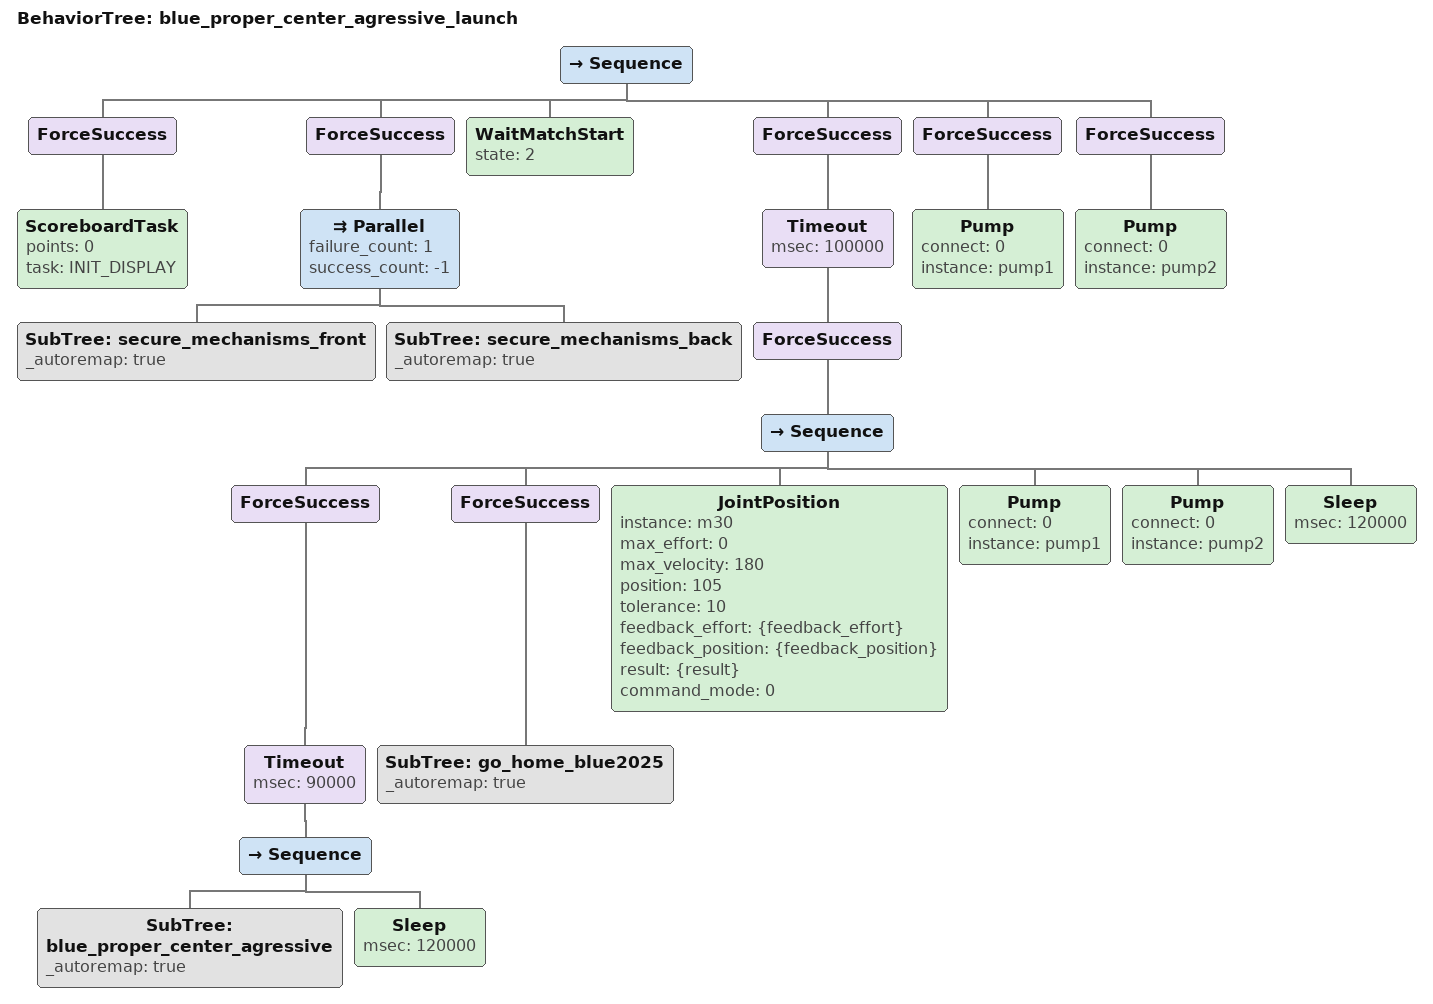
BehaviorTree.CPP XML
<?xml version="1.0" encoding="UTF-8"?>
<root BTCPP_format="4">
  <BehaviorTree ID="blue_proper_center_agressive_launch">
    <Sequence>
      <ForceSuccess>
        <ScoreboardTask points="0"
                        task="INIT_DISPLAY"/>
      </ForceSuccess>
      <ForceSuccess>
        <Parallel failure_count="1"
                  success_count="-1">
          <SubTree ID="secure_mechanisms_front"
                   _autoremap="true"/>
          <SubTree ID="secure_mechanisms_back"
                   _autoremap="true"/>
        </Parallel>
      </ForceSuccess>
      <WaitMatchStart state="2"/>
      <ForceSuccess>
        <Timeout msec="100000">
          <ForceSuccess>
            <Sequence>
              <ForceSuccess>
                <Timeout msec="90000">
                  <Sequence>
                    <SubTree ID="blue_proper_center_agressive"
                             _autoremap="true"/>
                    <Sleep msec="120000"/>
                  </Sequence>
                </Timeout>
              </ForceSuccess>
              <ForceSuccess>
                <SubTree ID="go_home_blue2025"
                         _autoremap="true"/>
              </ForceSuccess>
              <JointPosition instance="m30"
                             max_effort="0"
                             max_velocity="180"
                             position="105"
                             tolerance="10"
                             feedback_effort="{feedback_effort}"
                             feedback_position="{feedback_position}"
                             result="{result}"
                             command_mode="0"/>
              <Pump connect="0"
                    instance="pump1"/>
              <Pump connect="0"
                    instance="pump2"/>
              <Sleep msec="120000"/>
            </Sequence>
          </ForceSuccess>
        </Timeout>
      </ForceSuccess>
      <ForceSuccess>
        <Pump connect="0"
              instance="pump1"/>
      </ForceSuccess>
      <ForceSuccess>
        <Pump connect="0"
              instance="pump2"/>
      </ForceSuccess>
    </Sequence>
  </BehaviorTree>

</root>
